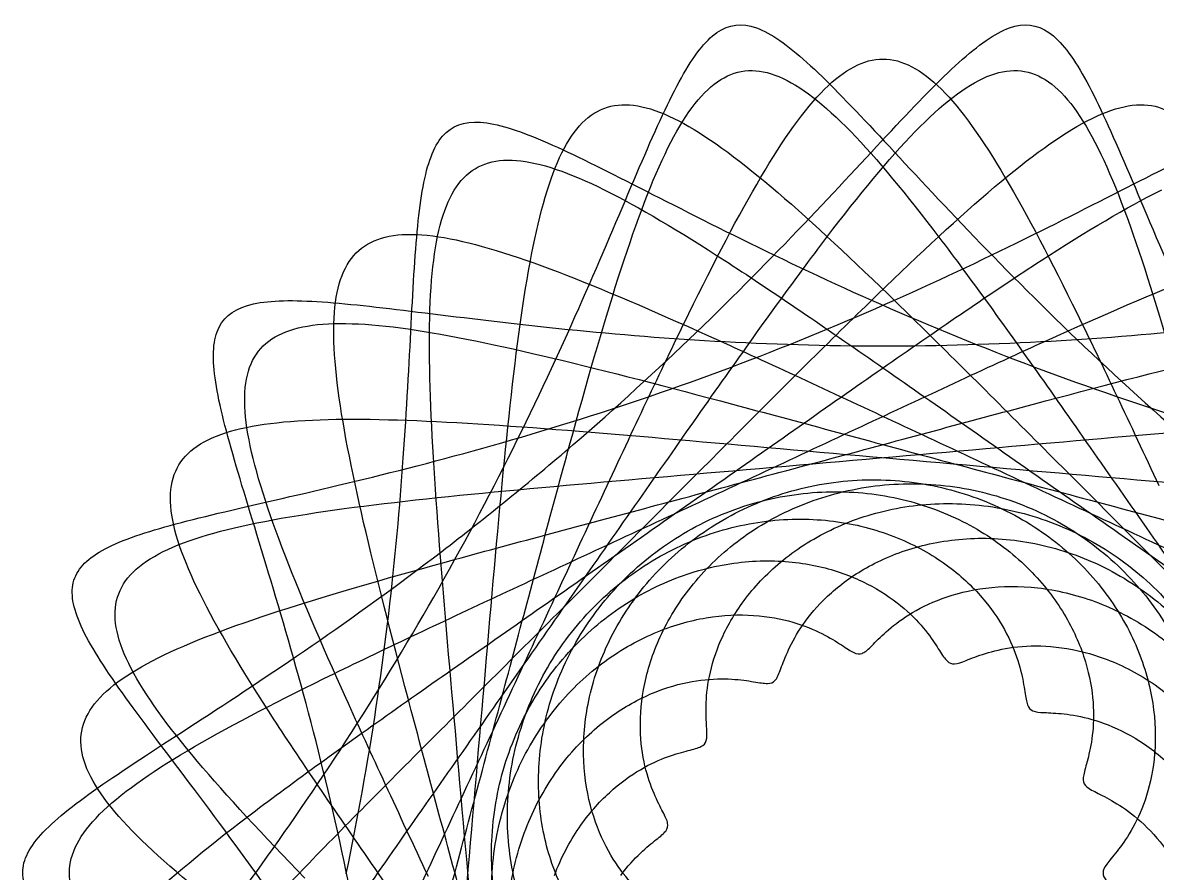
# Model space of a CAD drawing. Extents: x 33 to 179, y 75 to 219.
# Drawn here: x 33 to 129.1, y 146.7 to 218.7 of the extents above; entities that cross this region are included whole.
import ezdxf

# ---------------------------------------------------------------- set-up
doc = ezdxf.new("R2010")
doc.units = 0
doc.layers.get('0').update_dxf_attribs({"linetype": 'CONTINUOUS'})
doc.layers.add('Layer_1', color=7, linetype='CONTINUOUS')

msp = doc.modelspace()

# ---------------------------------------------------------------- linework, layer by layer
at = {"color": 7}
for points in [[(91.784972, 217.863109), (92.807377, 218.570388), (93.883998, 218.693271), (95.12076, 218.253863)], [(95.12076, 218.253863), (96.357522, 217.814456), (97.755716, 216.81331), (99.399623, 215.328741)], [(112.267044, 215.328741), (113.910951, 216.81331), (115.309145, 217.814456), (116.545907, 218.253863)], [(116.545907, 218.253863), (117.782669, 218.693271), (118.85929, 218.570388), (119.881695, 217.863109)], [(88.769054, 214.026304), (89.792975, 215.864166), (90.762567, 217.15583), (91.784972, 217.863109)], [(119.881695, 217.863109), (120.904099, 217.15583), (121.873692, 215.864166), (122.897613, 214.026304)], [(99.399623, 215.328741), (101.04353, 213.844172), (102.934126, 211.877209), (105.116854, 209.550387)], [(106.549813, 209.550387), (108.732541, 211.877209), (110.623137, 213.844172), (112.267044, 215.328741)], [(85.442516, 206.96988), (86.665588, 209.804958), (87.745133, 212.188442), (88.769054, 214.026304)], [(122.897613, 214.026304), (123.921534, 212.188442), (125.001079, 209.804958), (126.22415, 206.96988)], [(68.560933, 209.088634), (69.336262, 209.986409), (70.374202, 210.357347), (71.763127, 210.264165)], [(71.763127, 210.264165), (73.152053, 210.170984), (74.892945, 209.61469), (77.032949, 208.701781)], [(99.12835, 201.643087), (101.891719, 204.538235), (104.367085, 207.223564), (106.549813, 209.550387)], [(105.116854, 209.550387), (107.299582, 207.223564), (109.774947, 204.538235), (112.538317, 201.643087)], [(66.90656, 204.805911), (67.271586, 206.76572), (67.785604, 208.190859), (68.560933, 209.088634)], [(77.032949, 208.701781), (79.172953, 207.788871), (81.712575, 206.520676), (84.646451, 205.029772)], [(127.020215, 205.029772), (129.954091, 206.520676), (132.493714, 207.788871), (134.633717, 208.701781)], [(81.288384, 197.250549), (82.851863, 200.849184), (84.219445, 204.134802), (85.442516, 206.96988)], [(126.22415, 206.96988), (127.447222, 204.134802), (128.814803, 200.849184), (130.378283, 197.250549)], [(66.138517, 197.374439), (66.324082, 200.351658), (66.541533, 202.846102), (66.90656, 204.805911)], [(84.646451, 205.029772), (87.580327, 203.538869), (90.908406, 201.826706), (94.569351, 200.030908)], [(117.097315, 200.030908), (120.758261, 201.826706), (124.08634, 203.538869), (127.020215, 205.029772)], [(90.032563, 192.486043), (93.313654, 195.644444), (96.36498, 198.747939), (99.12835, 201.643087)], [(112.538317, 201.643087), (115.301687, 198.747939), (118.353012, 195.644444), (121.634104, 192.486043)], [(94.569351, 200.030908), (98.230297, 198.235111), (102.223503, 196.357023), (106.436642, 194.518168)], [(105.230024, 194.518168), (109.443164, 196.357023), (113.436369, 198.235111), (117.097315, 200.030908)], [(65.575133, 187.102497), (65.797961, 190.937819), (65.952951, 194.397219), (66.138517, 197.374439)], [(76.0052, 185.682329), (77.965009, 189.741636), (79.724904, 193.651913), (81.288384, 197.250549)], [(52.560254, 194.899136), (54.005349, 195.21833), (55.943293, 195.234805), (58.375559, 195.066537)], [(58.375559, 195.066537), (60.807826, 194.89827), (63.734373, 194.546683), (67.098429, 194.133937)], [(49.645851, 192.936386), (50.162392, 193.956722), (51.115158, 194.579942), (52.560254, 194.899136)], [(67.098429, 194.133937), (70.462486, 193.721192), (74.26345, 193.248607), (78.391181, 192.82173)], [(92.084593, 189.209789), (96.58489, 190.880726), (101.016885, 192.679312), (105.230024, 194.518168)], [(106.436642, 194.518168), (110.649782, 192.679312), (115.081777, 190.880726), (119.582074, 189.209789)], [(49.302669, 188.63026), (49.048, 190.497612), (49.129311, 191.91605), (49.645851, 192.936386)], [(78.391181, 192.82173), (82.518911, 192.394852), (86.972331, 192.014694), (91.600644, 191.75251)], [(79.608627, 182.986913), (83.241214, 186.115704), (86.751471, 189.327642), (90.032563, 192.486043)], [(120.066022, 191.75251), (124.694335, 192.014694), (129.147756, 192.394852), (133.275486, 192.82173)], [(121.634104, 192.486043), (124.915196, 189.327642), (128.425453, 186.115704), (132.058039, 182.986913)], [(91.600644, 191.75251), (96.228957, 191.490327), (101.030769, 191.346667), (105.833333, 191.346667)], [(105.833333, 191.346667), (110.635898, 191.346667), (115.43771, 191.490327), (120.066022, 191.75251)], [(78.55305, 184.622681), (83.017089, 185.996135), (87.584296, 187.538851), (92.084593, 189.209789)], [(119.582074, 189.209789), (124.08237, 187.538851), (128.649578, 185.996135), (133.113616, 184.622681)], [(50.945802, 181.682762), (50.14667, 184.446131), (49.557338, 186.762908), (49.302669, 188.63026)], [(64.636518, 174.620012), (65.06064, 179.057003), (65.352306, 183.267175), (65.575133, 187.102497)], [(69.574188, 173.227779), (71.885703, 177.416178), (74.045391, 181.623022), (76.0052, 185.682329)], [(65.642657, 181.00036), (69.729642, 182.045058), (74.089012, 183.249227), (78.55305, 184.622681)], [(68.48993, 173.954702), (72.222193, 176.813537), (75.976041, 179.858122), (79.608627, 182.986913)], [(53.838679, 172.113009), (52.752432, 175.709477), (51.744934, 178.919392), (50.945802, 181.682762)], [(54.346532, 178.286233), (57.742457, 179.069908), (61.555673, 179.955662), (65.642657, 181.00036)], [(45.514595, 176.146055), (47.973033, 176.81997), (50.950606, 177.502557), (54.346532, 178.286233)], [(39.743986, 174.035838), (41.11744, 174.805597), (43.056157, 175.47214), (45.514595, 176.146055)], [(37.305167, 171.304473), (37.562364, 172.3917), (38.370532, 173.26608), (39.743986, 174.035838)], [(57.522352, 165.991107), (61.048364, 168.423374), (64.757666, 171.095866), (68.48993, 173.954702)], [(62.948002, 160.803917), (63.655281, 165.520602), (64.212396, 170.183021), (64.636518, 174.620012)], [(62.280848, 160.869637), (64.799918, 164.870813), (67.262674, 169.03938), (69.574188, 173.227779)], [(57.216272, 160.27797), (56.088591, 164.534127), (54.924926, 168.516542), (53.838679, 172.113009)], [(38.114597, 167.314989), (37.341201, 168.915878), (37.047969, 170.217246), (37.305167, 171.304473)], [(41.757804, 161.565507), (40.140531, 163.812713), (38.887992, 165.7141), (38.114597, 167.314989)], [(47.654775, 159.416526), (50.655099, 161.366843), (53.996339, 163.558841), (57.522352, 165.991107)], [(47.559116, 153.790896), (45.355739, 156.724772), (43.375076, 159.318301), (41.757804, 161.565507)], [(54.687285, 149.482006), (57.187446, 153.03575), (59.761779, 156.868461), (62.280848, 160.869637)], [(60.408959, 146.667952), (61.383292, 151.317784), (62.240723, 156.087232), (62.948002, 160.803917)], [(60.408959, 146.843159), (59.434627, 151.492991), (58.343954, 156.021812), (57.216272, 160.27797)], [(39.811035, 154.241584), (41.996408, 155.757063), (44.65445, 157.466209), (47.654775, 159.416526)], [(34.762445, 150.188068), (35.914001, 151.403311), (37.625661, 152.726104), (39.811035, 154.241584)], [(54.687285, 144.029105), (52.187125, 147.582849), (49.762494, 150.85702), (47.559116, 153.790896)], [(33.02, 146.755556), (33.02, 147.86384), (33.610889, 148.972825), (34.762445, 150.188068)], [(47.559116, 139.720215), (49.762494, 142.654091), (52.187125, 145.928262), (54.687285, 149.482006)], [(34.762445, 143.323043), (33.610889, 144.538286), (33.02, 145.647271), (33.02, 146.755556)], [(62.948002, 132.707194), (62.240723, 137.423879), (61.383292, 142.193327), (60.408959, 146.843159)]]:
    msp.add_open_spline(points, degree=3, dxfattribs=at)
at = {"layer": 'Layer_1', "color": 7}
msp.add_lwpolyline([(124.46, 146.755556), (124.46, 146.755556)], dxfattribs=at)
for points in [[(100.881694, 213.054873), (102.58165, 214.748915), (104.20785, 215.617778), (105.833333, 215.617778)], [(105.833333, 215.617778), (107.458817, 215.617778), (109.085017, 214.748915), (110.784972, 213.054873)], [(91.823087, 213.692114), (93.306096, 214.728687), (94.905338, 214.912232), (96.694508, 214.260698)], [(96.694508, 214.260698), (98.483679, 213.609164), (100.46408, 212.123203), (102.682916, 209.903048)], [(108.983751, 209.903048), (111.202586, 212.123203), (113.182988, 213.609164), (114.972158, 214.260698)], [(114.972158, 214.260698), (116.761329, 214.912232), (118.36057, 214.728687), (119.84358, 213.692114)], [(87.63907, 208.092202), (88.971854, 210.766023), (90.340077, 212.655541), (91.823087, 213.692114)], [(119.84358, 213.692114), (121.32659, 212.655541), (122.694813, 210.766023), (124.027596, 208.092202)], [(95.50441, 205.624898), (97.406719, 208.842346), (99.181739, 211.360831), (100.881694, 213.054873)], [(110.784972, 213.054873), (112.484928, 211.360831), (114.259947, 208.842346), (116.162256, 205.624898)], [(78.851916, 208.057939), (79.918071, 210.054207), (81.207417, 211.24386), (82.801229, 211.620245)], [(82.801229, 211.620245), (84.395041, 211.996631), (86.294637, 211.560317), (88.549195, 210.385871)], [(123.117472, 210.385871), (125.37203, 211.560317), (127.271625, 211.996631), (128.865437, 211.620245)], [(128.865437, 211.620245), (130.459249, 211.24386), (131.748595, 210.054207), (132.814751, 208.057939)], [(88.549195, 210.385871), (90.803753, 209.211424), (93.414199, 207.300047), (96.380599, 204.794107)], [(115.286068, 204.794107), (118.252467, 207.300047), (120.862914, 209.211424), (123.117472, 210.385871)], [(101.605368, 201.211699), (104.306717, 204.729831), (106.764915, 207.682893), (108.983751, 209.903048)], [(102.682916, 209.903048), (104.901752, 207.682893), (107.35995, 204.729831), (110.061299, 201.211699)], [(76.226432, 199.740743), (76.941317, 203.258948), (77.785761, 206.061671), (78.851916, 208.057939)], [(83.679151, 197.86871), (85.007605, 201.961071), (86.306287, 205.418381), (87.63907, 208.092202)], [(124.027596, 208.092202), (125.36038, 205.418381), (126.659061, 201.961071), (127.987515, 197.86871)], [(70.135536, 205.329347), (71.263905, 206.642826), (72.802499, 207.195434), (74.809327, 207.037556)], [(74.809327, 207.037556), (76.816154, 206.879679), (79.292159, 206.012435), (82.240695, 204.55266)], [(89.398508, 194.071128), (91.571549, 198.492406), (93.602101, 202.40745), (95.50441, 205.624898)], [(116.162256, 205.624898), (118.064566, 202.40745), (120.095118, 198.492406), (122.268159, 194.071128)], [(67.881834, 199.133115), (68.28767, 201.941025), (69.007168, 204.015867), (70.135536, 205.329347)], [(96.380599, 204.794107), (99.346999, 202.288166), (102.669711, 199.189311), (106.289926, 195.686118)], [(105.37674, 195.686118), (108.996955, 199.189311), (112.319668, 202.288166), (115.286068, 204.794107)], [(82.240695, 204.55266), (85.18923, 203.092886), (88.610658, 201.042145), (92.443753, 198.563386)], [(119.222914, 198.563386), (123.056009, 201.042145), (126.477436, 203.092886), (129.425972, 204.55266)], [(62.482334, 200.106434), (63.97635, 200.860591), (66.041196, 200.96249), (68.690278, 200.505267)], [(92.820298, 189.179894), (95.959139, 193.612098), (98.904019, 197.693568), (101.605368, 201.211699)], [(110.061299, 201.211699), (112.762647, 197.693568), (115.707528, 193.612098), (118.846368, 189.179894)], [(59.636786, 195.854568), (60.064146, 197.944816), (60.988318, 199.352278), (62.482334, 200.106434)], [(68.690278, 200.505267), (71.33936, 200.048044), (74.573064, 199.033184), (78.334755, 197.598304)], [(67.490201, 188.619885), (67.382291, 192.784457), (67.475998, 196.325206), (67.881834, 199.133115)], [(74.385, 187.209727), (74.924829, 191.989732), (75.511546, 196.222537), (76.226432, 199.740743)], [(79.570814, 183.901978), (80.991472, 189.050375), (82.350697, 193.77635), (83.679151, 197.86871)], [(92.443753, 198.563386), (96.276847, 196.084627), (100.5213, 193.179615), (105.050885, 190.032188)], [(106.615782, 190.032188), (111.145367, 193.179615), (115.389819, 196.084627), (119.222914, 198.563386)], [(127.987515, 197.86871), (129.315969, 193.77635), (130.675195, 189.050375), (132.095853, 183.901978)], [(78.334755, 197.598304), (82.096447, 196.163425), (86.385822, 194.310207), (91.075557, 192.196769)], [(120.591109, 192.196769), (125.280845, 194.310207), (129.57022, 196.163425), (133.331911, 197.598304)], [(59.72644, 187.579555), (59.277466, 190.990856), (59.209425, 193.76432), (59.636786, 195.854568)], [(93.742694, 184.177378), (97.839101, 188.277243), (101.756526, 192.182925), (105.37674, 195.686118)], [(106.289926, 195.686118), (109.910141, 192.182925), (113.827566, 188.277243), (117.923973, 184.177378)], [(82.484841, 179.527251), (84.909514, 184.724142), (87.225467, 189.649851), (89.398508, 194.071128)], [(122.268159, 194.071128), (124.4412, 189.649851), (126.757153, 184.724142), (129.181825, 179.527251)], [(56.734321, 192.952103), (58.824569, 193.379463), (61.598033, 193.311423), (65.009334, 192.862448)], [(52.482454, 190.106555), (53.236611, 191.600571), (54.644073, 192.524743), (56.734321, 192.952103)], [(65.009334, 192.862448), (68.420634, 192.413474), (72.469496, 191.585167), (77.034476, 190.510584)], [(91.075557, 192.196769), (95.765293, 190.083332), (100.854411, 187.711292), (106.154572, 185.23428)], [(105.512095, 185.23428), (110.812256, 187.711292), (115.901374, 190.083332), (120.591109, 192.196769)], [(77.034476, 190.510584), (81.599456, 189.436001), (86.679587, 188.116675), (92.086749, 186.680496)], [(119.579918, 186.680496), (124.98708, 188.116675), (130.067211, 189.436001), (134.632191, 190.510584)], [(52.083622, 183.898611), (51.626399, 186.547693), (51.728297, 188.612539), (52.482454, 190.106555)], [(92.356129, 180.04624), (97.272444, 183.496619), (102.086197, 186.884761), (106.615782, 190.032188)], [(105.050885, 190.032188), (109.58047, 186.884761), (114.394223, 183.496619), (119.310538, 180.04624)], [(68.311259, 174.438475), (67.906186, 179.667856), (67.598112, 184.455314), (67.490201, 188.619885)], [(82.926585, 175.066562), (86.348911, 179.966676), (89.681458, 184.747691), (92.820298, 189.179894)], [(118.846368, 189.179894), (121.985209, 184.747691), (125.317756, 179.966676), (128.740082, 175.066562)], [(62.078305, 175.554413), (61.003722, 180.119393), (60.175415, 184.168254), (59.72644, 187.579555)], [(72.851162, 171.458447), (73.351163, 177.104009), (73.84517, 182.429722), (74.385, 187.209727)], [(92.086749, 186.680496), (97.493911, 185.244318), (103.226561, 183.692509), (109.048892, 182.126915)], [(102.617775, 182.126915), (108.440106, 183.692509), (114.172756, 185.244318), (119.579918, 186.680496)], [(47.259542, 182.453353), (48.573021, 183.581721), (50.647864, 184.301219), (53.455774, 184.707055)], [(53.455774, 184.707055), (56.263683, 185.112891), (59.804432, 185.206598), (63.969003, 185.098688)], [(63.969003, 185.098688), (68.133575, 184.990777), (72.921032, 184.682703), (78.150414, 184.277629)], [(89.21344, 177.619254), (94.702264, 180.176593), (100.211934, 182.757269), (105.512095, 185.23428)], [(106.154572, 185.23428), (111.454733, 182.757269), (116.964403, 180.176593), (122.453226, 177.619254)], [(54.990585, 174.254134), (53.555705, 178.015825), (52.540844, 181.249529), (52.083622, 183.898611)], [(75.136903, 167.444081), (76.66758, 173.184623), (78.150156, 178.753581), (79.570814, 183.901978)], [(78.150414, 184.277629), (83.379796, 183.872556), (89.049572, 183.371621), (94.925474, 182.850972)], [(81.087739, 171.50115), (85.37183, 175.785241), (89.646288, 180.077513), (93.742694, 184.177378)], [(116.741193, 182.850972), (122.617095, 183.371621), (128.286871, 183.872556), (133.516253, 184.277629)], [(117.923973, 184.177378), (122.020379, 180.077513), (126.294837, 175.785241), (130.578928, 171.50115)], [(94.925474, 182.850972), (100.801375, 182.330324), (106.881482, 181.790602), (112.904316, 181.267443)], [(98.762351, 181.267443), (104.785185, 181.790602), (110.865291, 182.330324), (116.741193, 182.850972)], [(45.551333, 177.779562), (45.393455, 179.78639), (45.946063, 181.324984), (47.259542, 182.453353)], [(85.144807, 177.451986), (90.885349, 178.982663), (96.795444, 180.56132), (102.617775, 182.126915)], [(109.048892, 182.126915), (114.871222, 180.56132), (120.781318, 178.982663), (126.521859, 177.451986)], [(81.130442, 179.737727), (86.776005, 180.237729), (92.739516, 180.744283), (98.762351, 181.267443)], [(112.904316, 181.267443), (118.927151, 180.744283), (124.890662, 180.237729), (130.536225, 179.737727)], [(65.379162, 178.203889), (70.159167, 178.743719), (75.484879, 179.237726), (81.130442, 179.737727)], [(77.522327, 169.662304), (82.422441, 173.084631), (87.439814, 176.595861), (92.356129, 180.04624)], [(97.742665, 178.956153), (99.787507, 179.564245), (101.92153, 179.916575), (104.061457, 179.997249)], [(104.061457, 179.997249), (106.201384, 180.077923), (108.346444, 179.88694), (110.413256, 179.438694)], [(104.797164, 179.438694), (106.863976, 179.725592), (108.997999, 179.755227), (111.115956, 179.514708)], [(119.310538, 180.04624), (124.226852, 176.595861), (129.244225, 173.084631), (134.14434, 169.662304)], [(74.969634, 163.375448), (77.526973, 168.864272), (80.060169, 174.33036), (82.484841, 179.527251)], [(91.949778, 176.409429), (93.742875, 177.484499), (95.697823, 178.348061), (97.742665, 178.956153)], [(97.13837, 178.558615), (99.212795, 178.954499), (101.313915, 179.083205), (103.358757, 178.956153)], [(98.872865, 177.848063), (100.731463, 178.607923), (102.730352, 179.151795), (104.797164, 179.438694)], [(103.358757, 178.956153), (105.403599, 178.8291), (107.39145, 178.446574), (109.250049, 177.848063)], [(110.413256, 179.438694), (112.480068, 178.990447), (114.467919, 178.285227), (116.304548, 177.365522)], [(111.115956, 179.514708), (113.233912, 179.274188), (115.335032, 178.763517), (117.336342, 178.00006)], [(48.036228, 170.348194), (46.576454, 173.29673), (45.70921, 175.772735), (45.551333, 177.779562)], [(52.848146, 176.362457), (56.366352, 177.077343), (60.599157, 177.664059), (65.379162, 178.203889)], [(91.079954, 176.588225), (93.016983, 177.499672), (95.063945, 178.16273), (97.13837, 178.558615)], [(93.771488, 174.984976), (95.296504, 176.112894), (97.014266, 177.088204), (98.872865, 177.848063)], [(105.927363, 177.365522), (107.763992, 177.804188), (109.71894, 178.028372), (111.72025, 178.00006)], [(109.250049, 177.848063), (111.108648, 177.249552), (112.837446, 176.435589), (114.384432, 175.467517)], [(111.72025, 178.00006), (113.721561, 177.971747), (115.768523, 177.690655), (117.778666, 177.14678)], [(117.336342, 178.00006), (119.337653, 177.236603), (121.238443, 176.220655), (122.967259, 174.997594)], [(68.686911, 173.018075), (73.835308, 174.438733), (79.404266, 175.921308), (85.144807, 177.451986)], [(73.061638, 170.104048), (78.258528, 172.52872), (83.724617, 175.061916), (89.21344, 177.619254)], [(96.696046, 176.588225), (98.633075, 176.764527), (100.533865, 176.69273), (102.326963, 176.409429)], [(100.825987, 175.467517), (102.372973, 176.274241), (104.090735, 176.926857), (105.927363, 177.365522)], [(116.304548, 177.365522), (118.141177, 176.445818), (119.826034, 175.312166), (121.307519, 174.028883)], [(117.778666, 177.14678), (119.78881, 176.602905), (121.761368, 175.796254), (123.614564, 174.746948)], [(122.453226, 177.619254), (127.94205, 175.061916), (133.408138, 172.52872), (138.605029, 170.104048)], [(126.521859, 177.451986), (132.2624, 175.921308), (137.831358, 174.438733), (142.979756, 173.018075)], [(44.53095, 173.736973), (46.527218, 174.803128), (49.329941, 175.647571), (52.848146, 176.362457)], [(85.671557, 173.156317), (87.316539, 174.517237), (89.142925, 175.676777), (91.079954, 176.588225)], [(87.108778, 172.617048), (88.525981, 174.048321), (90.15668, 175.33436), (91.949778, 176.409429)], [(90.860149, 175.305503), (92.786459, 175.987237), (94.759017, 176.411922), (96.696046, 176.588225)], [(102.326963, 176.409429), (104.12006, 176.126129), (105.804918, 175.631855), (107.329934, 174.984976)], [(65.908393, 160.50214), (64.472214, 165.909302), (63.152888, 170.989433), (62.078305, 175.554413)], [(72.542648, 160.23276), (75.993028, 165.149074), (79.504258, 170.166448), (82.926585, 175.066562)], [(85.303174, 172.510528), (87.054544, 173.684994), (88.933839, 174.623769), (90.860149, 175.305503)], [(89.800592, 171.220837), (90.914505, 172.577234), (92.246472, 173.857058), (93.771488, 174.984976)], [(96.723679, 172.659471), (97.903093, 173.700658), (99.279001, 174.660793), (100.825987, 175.467517)], [(107.329934, 174.984976), (108.85495, 174.338097), (110.219821, 173.53931), (111.399235, 172.659471)], [(107.749074, 174.028883), (109.230558, 174.520397), (110.861258, 174.862284), (112.590074, 174.997594)], [(112.590074, 174.997594), (114.31889, 175.132905), (116.145276, 175.061109), (117.998472, 174.746948)], [(114.384432, 175.467517), (115.931419, 174.499445), (117.29629, 173.377962), (118.453733, 172.17693)], [(122.967259, 174.997594), (124.696075, 173.774534), (126.252371, 172.344903), (127.58574, 170.775771)], [(128.740082, 175.066562), (132.162408, 170.166448), (135.673639, 165.149074), (139.124018, 160.23276)], [(60.392119, 161.513331), (58.278682, 166.203067), (56.425464, 170.492442), (54.990585, 174.254134)], [(69.737917, 157.663415), (69.217268, 163.539317), (68.716333, 169.209093), (68.311259, 174.438475)], [(103.778178, 172.17693), (104.935621, 172.896923), (106.267589, 173.537369), (107.749074, 174.028883)], [(117.998472, 174.746948), (119.851667, 174.432786), (121.730962, 173.875977), (123.555447, 173.069083)], [(121.307519, 174.028883), (122.789004, 172.7456), (124.066813, 171.31339), (125.116444, 169.809002)], [(123.614564, 174.746948), (125.467759, 173.697641), (127.200882, 172.405977), (128.744039, 170.919898)], [(40.968643, 169.78766), (41.345029, 171.381471), (42.534681, 172.670818), (44.53095, 173.736973)], [(54.720179, 168.909738), (58.812539, 170.238191), (63.538514, 171.597417), (68.686911, 173.018075)], [(81.331997, 168.539351), (82.563542, 170.233643), (84.026575, 171.795398), (85.671557, 173.156317)], [(90.919266, 172.510528), (92.670636, 172.949849), (94.403759, 173.153769), (96.048742, 173.156317)], [(96.048742, 173.156317), (97.693724, 173.158866), (99.25002, 172.960571), (100.667223, 172.617048)], [(123.555447, 173.069083), (125.379931, 172.262189), (127.148841, 171.205221), (128.782292, 169.920626)], [(80.503828, 168.329996), (81.929066, 169.926203), (83.551804, 171.336062), (85.303174, 172.510528)], [(83.522371, 167.967725), (84.488168, 169.609972), (85.691574, 171.185775), (87.108778, 172.617048)], [(85.692421, 170.479181), (87.398987, 171.396204), (89.167896, 172.071207), (90.919266, 172.510528)], [(93.771488, 169.368884), (94.561359, 170.496802), (95.544265, 171.618284), (96.723679, 172.659471)], [(100.667223, 172.617048), (102.084426, 172.273525), (103.362236, 171.785465), (104.476148, 171.220837)], [(100.825987, 169.851425), (101.637828, 170.658149), (102.620734, 171.456937), (103.778178, 172.17693)], [(111.399235, 172.659471), (112.578649, 171.779632), (113.572591, 170.819497), (114.384432, 169.851425)], [(118.453733, 172.17693), (119.611177, 170.975898), (120.561179, 169.696074), (121.307519, 168.412791)], [(68.411511, 158.846195), (72.511376, 162.942601), (76.803648, 167.217059), (81.087739, 171.50115)], [(71.321446, 153.826538), (71.844606, 159.849373), (72.35116, 165.812884), (72.851162, 171.458447)], [(87.108778, 167.000956), (87.790836, 168.432229), (88.68668, 169.86444), (89.800592, 171.220837)], [(104.476148, 171.220837), (105.59006, 170.656209), (106.540063, 170.015763), (107.329934, 169.368884)], [(114.027295, 170.775771), (115.360664, 170.981435), (116.823697, 171.047606), (118.366854, 170.919898)], [(54.025503, 160.145136), (51.546744, 163.978231), (49.496003, 167.399659), (48.036228, 170.348194)], [(58.51776, 163.190381), (62.939038, 165.363422), (67.864747, 167.679375), (73.061638, 170.104048)], [(80.840762, 167.025487), (82.342397, 168.403128), (83.985855, 169.562159), (85.692421, 170.479181)], [(110.440889, 169.809002), (111.49052, 170.22564), (112.693925, 170.570107), (114.027295, 170.775771)], [(118.366854, 170.919898), (119.910011, 170.792189), (121.532749, 170.470076), (123.1662, 169.920626)], [(127.58574, 170.775771), (128.91911, 169.206639), (130.029252, 167.498712), (130.893224, 165.731305)], [(128.744039, 170.919898), (130.287196, 169.433819), (131.639843, 167.75387), (132.753469, 165.949449)], [(42.203018, 164.039694), (41.028572, 166.294252), (40.592258, 168.193848), (40.968643, 169.78766)], [(63.408995, 159.768591), (67.841198, 162.907431), (72.622212, 166.239978), (77.522327, 169.662304)], [(91.949778, 166.032244), (92.384505, 167.107314), (92.981617, 168.240966), (93.771488, 169.368884)], [(98.872865, 167.470878), (99.373093, 168.230738), (100.014146, 169.044701), (100.825987, 169.851425)], [(107.329934, 169.368884), (108.119805, 168.722005), (108.749821, 168.06939), (109.250049, 167.470878)], [(107.749074, 168.412791), (108.495414, 168.904305), (109.391258, 169.392364), (110.440889, 169.809002)], [(114.384432, 169.851425), (115.196274, 168.883353), (115.82629, 167.908042), (116.304548, 166.988338)], [(123.1662, 169.920626), (124.799651, 169.371176), (126.443109, 168.594111), (128.017858, 167.584042)], [(125.116444, 169.809002), (126.166075, 168.304614), (126.987516, 166.728811), (127.58574, 165.159679)], [(128.782292, 169.920626), (130.415743, 168.636031), (131.913029, 167.12411), (133.206451, 165.434857)], [(44.496687, 164.949818), (47.170508, 166.282602), (50.627818, 167.581284), (54.720179, 168.909738)], [(76.869585, 163.05431), (77.851394, 164.951777), (79.07859, 166.733788), (80.503828, 168.329996)], [(78.354643, 163.141403), (79.100696, 165.018939), (80.100453, 166.84506), (81.331997, 168.539351)], [(86.456854, 167.025487), (87.958489, 167.667983), (89.455775, 168.092159), (90.881013, 168.329996)], [(90.881013, 168.329996), (92.306251, 168.567833), (93.658898, 168.619856), (94.890443, 168.539351)], [(94.890443, 168.539351), (96.121987, 168.458847), (97.23213, 168.246504), (98.197927, 167.967725)], [(105.927363, 166.988338), (106.405622, 167.427003), (107.002734, 167.921277), (107.749074, 168.412791)], [(121.307519, 168.412791), (122.053859, 167.129508), (122.596813, 165.84347), (122.967259, 164.62041)], [(70.461974, 149.971114), (72.027569, 155.793445), (73.606225, 161.70354), (75.136903, 167.444081)], [(81.331997, 162.923259), (81.828397, 164.617551), (82.556574, 166.325478), (83.522371, 167.967725)], [(97.742665, 165.397707), (98.01271, 166.005799), (98.372636, 166.711019), (98.872865, 167.470878)], [(98.197927, 167.967725), (99.163724, 167.688946), (99.985164, 167.344479), (100.667223, 167.000956)], [(109.250049, 167.470878), (109.750278, 166.872367), (110.12124, 166.328495), (110.413256, 165.880248)], [(128.017858, 167.584042), (129.592608, 166.573973), (131.097885, 165.330913), (132.456261, 163.879041)], [(76.829859, 162.288411), (77.980022, 164.051895), (79.339128, 165.647846), (80.840762, 167.025487)], [(82.018451, 164.437596), (83.449942, 165.521896), (84.95522, 166.382991), (86.456854, 167.025487)], [(85.671557, 162.779133), (85.958169, 164.140052), (86.426719, 165.569683), (87.108778, 167.000956)], [(100.667223, 167.000956), (101.349282, 166.657433), (101.892236, 166.315545), (102.326963, 166.032244)], [(104.797164, 165.880248), (105.089179, 166.167146), (105.449105, 166.549672), (105.927363, 166.988338)], [(116.304548, 166.988338), (116.782806, 166.068633), (117.109828, 165.205071), (117.336342, 164.441614)], [(91.079954, 163.029779), (91.242187, 163.941227), (91.515051, 164.957175), (91.949778, 166.032244)], [(97.13837, 163.883059), (97.29177, 164.278944), (97.47262, 164.789615), (97.742665, 165.397707)], [(102.326963, 166.032244), (102.76169, 165.748944), (103.088712, 165.52476), (103.358757, 165.397707)], [(103.358757, 165.397707), (103.628802, 165.270654), (103.842556, 165.241019), (104.061457, 165.321693)], [(104.061457, 165.321693), (104.280358, 165.402367), (104.505148, 165.59335), (104.797164, 165.880248)], [(110.413256, 165.880248), (110.705271, 165.432002), (110.919025, 165.079672), (111.115956, 164.839152)], [(114.027295, 165.159679), (114.625519, 165.365343), (115.353697, 165.577686), (116.217669, 165.731305)], [(116.217669, 165.731305), (117.081641, 165.884925), (118.081398, 165.979074), (119.195023, 165.949449)], [(119.195023, 165.949449), (120.308649, 165.919825), (121.535845, 165.76574), (122.829266, 165.434857)], [(122.829266, 165.434857), (124.122688, 165.103973), (125.481793, 164.595768), (126.840169, 163.879041)], [(38.896775, 160.765802), (39.933348, 162.248812), (41.822866, 163.617035), (44.496687, 164.949818)], [(78.023675, 160.539902), (79.230019, 162.045806), (80.586961, 163.353297), (82.018451, 164.437596)], [(111.115956, 164.839152), (111.312886, 164.598633), (111.493736, 164.469926), (111.72025, 164.441614)], [(111.72025, 164.441614), (111.946765, 164.413302), (112.219628, 164.485099), (112.590074, 164.62041)], [(112.590074, 164.62041), (112.96052, 164.75572), (113.42907, 164.954015), (114.027295, 165.159679)], [(117.336342, 164.441614), (117.562857, 163.678157), (117.689548, 163.015099), (117.778666, 162.471224)], [(122.967259, 164.62041), (123.337705, 163.397349), (123.536165, 162.237809), (123.614564, 161.188502)], [(127.58574, 165.159679), (128.183965, 163.590547), (128.559252, 162.028792), (128.744039, 160.542713)], [(47.794782, 156.20829), (45.288842, 159.17469), (43.377465, 161.785136), (42.203018, 164.039694)], [(67.354609, 147.076794), (69.83162, 152.376955), (72.412296, 157.886625), (74.969634, 163.375448)], [(96.696046, 163.029779), (96.858279, 163.206082), (96.984971, 163.487175), (97.13837, 163.883059)], [(126.840169, 163.879041), (128.198545, 163.162314), (129.555487, 162.236788), (130.834946, 161.098457)], [(46.963991, 157.084479), (50.181439, 158.986788), (54.096483, 161.01734), (58.51776, 163.190381)], [(74.680674, 157.099819), (75.151651, 159.144631), (75.887777, 161.156843), (76.869585, 163.05431)], [(76.869585, 157.438218), (77.11625, 159.335685), (77.60859, 161.263868), (78.354643, 163.141403)], [(80.503828, 157.952811), (80.570696, 159.549019), (80.835598, 161.228968), (81.331997, 162.923259)], [(85.303174, 158.952083), (85.279748, 160.126549), (85.384945, 161.418213), (85.671557, 162.779133)], [(87.207044, 162.288411), (88.357207, 162.693525), (89.446222, 162.93164), (90.428031, 163.05431)], [(90.428031, 163.05431), (91.40984, 163.176981), (92.284145, 163.184894), (93.030198, 163.141403)], [(90.860149, 160.629947), (90.865433, 161.311681), (90.917721, 162.118332), (91.079954, 163.029779)], [(93.030198, 163.141403), (93.776251, 163.097913), (94.394043, 163.003764), (94.890443, 162.923259)], [(94.890443, 162.923259), (95.386843, 162.842755), (95.76213, 162.776584), (96.048742, 162.779133)], [(96.048742, 162.779133), (96.335353, 162.781681), (96.533813, 162.853477), (96.696046, 163.029779)], [(117.778666, 162.471224), (117.867785, 161.927349), (117.920073, 161.502664), (117.998472, 161.188502)], [(67.354609, 146.434317), (64.877597, 151.734478), (62.505557, 156.823596), (60.392119, 161.513331)], [(74.052498, 156.568725), (74.739016, 158.594455), (75.679696, 160.524926), (76.829859, 162.288411)], [(83.639767, 160.539902), (84.846111, 161.310661), (86.056881, 161.883297), (87.207044, 162.288411)], [(38.328191, 155.894381), (37.676657, 157.683551), (37.860202, 159.282792), (38.896775, 160.765802)], [(70.461974, 143.539997), (68.896379, 149.362328), (67.344571, 155.094978), (65.908393, 160.50214)], [(74.922131, 155.479639), (75.762288, 157.329983), (76.817331, 159.033998), (78.023675, 160.539902)], [(80.110723, 157.628825), (81.232208, 158.799984), (82.433423, 159.769142), (83.639767, 160.539902)], [(90.919266, 158.952083), (90.89584, 159.391404), (90.854865, 159.948213), (90.860149, 160.629947)], [(117.998472, 161.188502), (118.07687, 160.874341), (118.182067, 160.670421), (118.366854, 160.542713)], [(118.366854, 160.542713), (118.551641, 160.415004), (118.816543, 160.362982), (119.195023, 160.333357)], [(123.614564, 161.188502), (123.692962, 160.139196), (123.651987, 159.200421), (123.555447, 158.393528)], [(128.744039, 160.542713), (128.928826, 159.056634), (128.923637, 157.646775), (128.782292, 156.362181)], [(51.37719, 150.983521), (54.895321, 153.68487), (58.976791, 156.62975), (63.408995, 159.768591)], [(62.5567, 147.538004), (59.409273, 152.067589), (56.504262, 156.312041), (54.025503, 160.145136)], [(62.5567, 145.973107), (65.704127, 150.502692), (69.092269, 155.316445), (72.542648, 160.23276)], [(119.195023, 160.333357), (119.573504, 160.303733), (120.065844, 160.29582), (120.680081, 160.246264)], [(120.680081, 160.246264), (121.294317, 160.196708), (122.030442, 160.104766), (122.868993, 159.907865)], [(122.868993, 159.907865), (123.707543, 159.710963), (124.648223, 159.408418), (125.646353, 158.949271)], [(56.902771, 147.212148), (60.405963, 150.832363), (64.311646, 154.749788), (68.411511, 158.846195)], [(85.692421, 155.803626), (85.477961, 156.720648), (85.3266, 157.777617), (85.303174, 158.952083)], [(90.881013, 157.952811), (90.947881, 158.190648), (90.942692, 158.512761), (90.919266, 158.952083)], [(125.646353, 158.949271), (126.644484, 158.490125), (127.699527, 157.873856), (128.747898, 157.07027)], [(71.321446, 139.684573), (70.798287, 145.707407), (70.258565, 151.787514), (69.737917, 157.663415)], [(77.060843, 153.534778), (77.948241, 155.08452), (78.989238, 156.457666), (80.110723, 157.628825)], [(80.840762, 153.467041), (80.5676, 154.844683), (80.43696, 156.356603), (80.503828, 157.952811)], [(90.428031, 157.438218), (90.674695, 157.560889), (90.814145, 157.714974), (90.881013, 157.952811)], [(123.555447, 158.393528), (123.458906, 157.586634), (123.307545, 156.911631), (123.1662, 156.362181)], [(39.534016, 151.707195), (41.228058, 153.40715), (43.746543, 155.182169), (46.963991, 157.084479)], [(72.772945, 150.291047), (72.933917, 152.422719), (73.36598, 154.542995), (74.052498, 156.568725)], [(74.052498, 150.952633), (74.003871, 152.978363), (74.209696, 155.055006), (74.680674, 157.099819)], [(76.829859, 151.911226), (76.621652, 153.674711), (76.622921, 155.540751), (76.869585, 157.438218)], [(85.299316, 155.479639), (86.139473, 155.971613), (86.924426, 156.317791), (87.610944, 156.568725)], [(87.610944, 156.568725), (88.297462, 156.819658), (88.885252, 156.976032), (89.356229, 157.099819)], [(89.356229, 157.099819), (89.827207, 157.223605), (90.181367, 157.315548), (90.428031, 157.438218)], [(128.747898, 157.07027), (129.796268, 156.266683), (130.837265, 155.275503), (131.797778, 154.093333)], [(42.685841, 149.905973), (40.465686, 152.124809), (38.979725, 154.10521), (38.328191, 155.894381)], [(56.902771, 146.298963), (53.399578, 149.919178), (50.300722, 153.24189), (47.794782, 156.20829)], [(86.456854, 153.467041), (86.183692, 154.109538), (85.90688, 154.886603), (85.692421, 155.803626)], [(123.1662, 156.362181), (123.024855, 155.812731), (122.894215, 155.388555), (122.829266, 155.057672)], [(128.782292, 156.362181), (128.640947, 155.077586), (128.364135, 153.918555), (128.017858, 152.908486)], [(73.089666, 149.563602), (73.457239, 151.633169), (74.081973, 153.629295), (74.922131, 155.479639)], [(82.676935, 153.534778), (83.564333, 154.349376), (84.459158, 154.987666), (85.299316, 155.479639)], [(122.829266, 155.057672), (122.764317, 154.726788), (122.765587, 154.488674), (122.868993, 154.291773)], [(69.737917, 135.847696), (70.258565, 141.723598), (70.798287, 147.803704), (71.321446, 153.826538)], [(122.868993, 154.291773), (122.972398, 154.094871), (123.178222, 153.938498), (123.497168, 153.760679)], [(123.497168, 153.760679), (123.816114, 153.58286), (124.248176, 153.382854), (124.776721, 153.099093)], [(74.922131, 148.408657), (75.440344, 150.259001), (76.173445, 151.985036), (77.060843, 153.534778)], [(80.110723, 150.557842), (80.910264, 151.729001), (81.789537, 152.720181), (82.676935, 153.534778)], [(82.018451, 149.762041), (81.528916, 150.84634), (81.113924, 152.0894), (80.840762, 153.467041)], [(87.207044, 151.911226), (86.998836, 152.31634), (86.730016, 152.824545), (86.456854, 153.467041)], [(124.776721, 153.099093), (125.305265, 152.815332), (125.93, 152.447133), (126.609185, 151.944148)], [(128.017858, 152.908486), (127.671582, 151.898418), (127.25659, 151.037323), (126.840169, 150.320596)], [(78.023675, 146.981456), (77.455222, 148.48736), (77.038066, 150.147742), (76.829859, 151.911226)], [(87.610944, 150.952633), (87.562317, 151.203566), (87.415251, 151.506112), (87.207044, 151.911226)], [(126.609185, 151.944148), (127.288371, 151.441163), (128.021471, 150.802873), (128.747898, 149.999287)], [(36.971111, 146.755556), (36.971111, 148.381039), (37.839974, 150.007239), (39.534016, 151.707195)], [(42.685841, 143.605138), (44.905996, 145.823974), (47.859058, 148.282172), (51.37719, 150.983521)], [(74.922131, 145.102455), (74.403918, 146.952799), (74.101125, 148.926903), (74.052498, 150.952633)], [(87.448501, 150.291047), (87.609473, 150.501693), (87.65957, 150.701699), (87.610944, 150.952633)], [(51.37719, 142.52759), (47.859058, 145.228939), (44.905996, 147.687137), (42.685841, 149.905973)], [(65.908393, 133.008971), (67.344571, 138.416133), (68.896379, 144.148783), (70.461974, 149.971114)], [(73.089666, 143.94751), (72.722094, 146.017077), (72.611973, 148.159375), (72.772945, 150.291047)], [(78.023675, 146.529655), (78.592128, 148.035559), (79.311182, 149.386683), (80.110723, 150.557842)], [(86.648112, 149.563602), (87.015684, 149.858373), (87.287529, 150.080401), (87.448501, 150.291047)], [(126.840169, 150.320596), (126.423749, 149.603869), (126.006593, 149.031233), (125.646353, 148.572086)], [(128.747898, 149.999287), (129.474324, 149.1957), (130.193378, 148.226542), (130.834946, 147.08821)], [(72.772945, 143.220064), (72.611973, 145.351736), (72.722094, 147.494034), (73.089666, 149.563602)], [(83.639767, 146.981456), (83.071314, 147.752215), (82.507987, 148.677741), (82.018451, 149.762041)], [(85.299316, 148.408657), (85.817529, 148.90063), (86.280539, 149.26883), (86.648112, 149.563602)], [(74.052498, 142.558478), (74.101125, 144.584208), (74.403918, 146.558313), (74.922131, 148.408657)], [(83.639767, 146.529655), (84.20822, 147.300414), (84.781102, 147.916683), (85.299316, 148.408657)], [(125.646353, 148.572086), (125.286114, 148.11294), (124.983321, 147.766762), (124.776721, 147.483001)], [(47.794782, 137.302821), (50.300722, 140.269221), (53.399578, 143.591933), (56.902771, 147.212148)], [(60.392119, 131.99778), (62.505557, 136.687515), (64.877597, 141.776633), (67.354609, 147.076794)], [(72.542648, 133.278351), (69.092269, 138.194666), (65.704127, 143.008419), (62.5567, 147.538004)], [(80.110723, 142.953269), (79.311182, 144.124428), (78.592128, 145.475552), (78.023675, 146.981456)], [(85.299316, 145.102455), (84.781102, 145.594428), (84.20822, 146.210697), (83.639767, 146.981456)], [(124.776721, 147.483001), (124.570121, 147.19924), (124.46, 146.977212), (124.46, 146.755556)], [(39.534016, 141.803916), (37.839974, 143.503872), (36.971111, 145.130072), (36.971111, 146.755556)], [(124.46, 146.755556), (124.46, 146.533899), (124.570121, 146.311871), (124.776721, 146.02811)]]:
    msp.add_open_spline(points, degree=3, dxfattribs=at)

doc.saveas('drawing.dxf')
